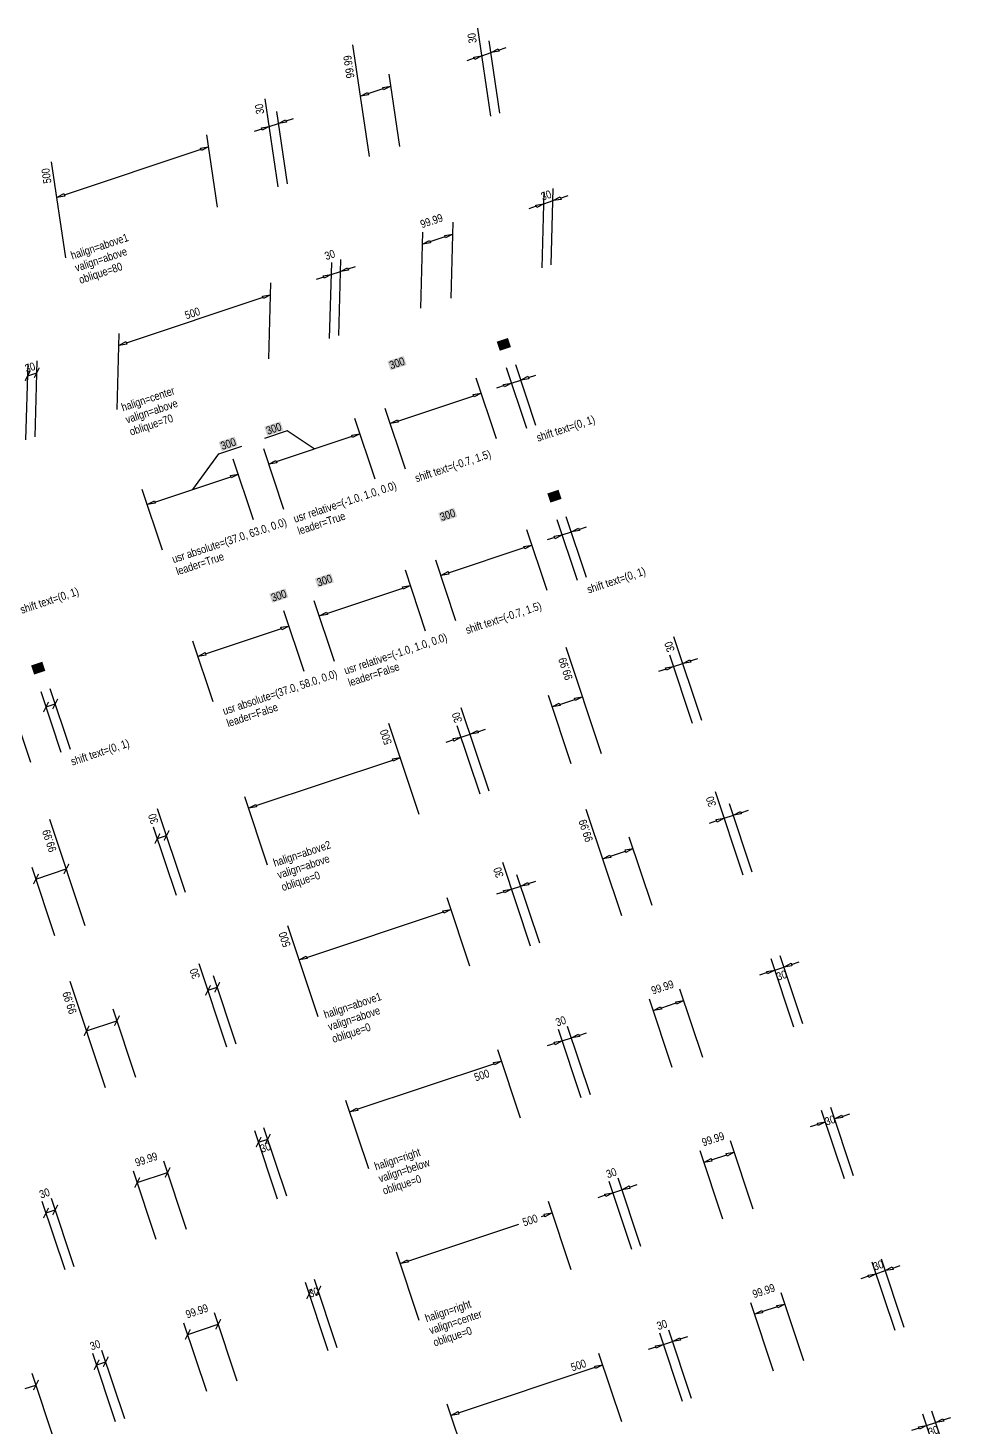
# Model space of a CAD drawing. Header units: metres. Extents: x -13 to 55.8, y 9.3 to 94.5.
# Drawn here: x 18.92 to 47.92, y 50.72 to 94.46 of the extents above; entities that cross this region are included whole.
import ezdxf

# ---------------------------------------------------------------- set-up
doc = ezdxf.new("R2010")
doc.units = ezdxf.units.M
doc.styles.add('OpenSansCondensed-Light', font='OpenSansCondensed-Light.ttf')
doc.dimstyles.new('ARCHTICK', dxfattribs={"dimtxt": 0.25, "dimasz": 0.25, "dimexe": 0.375, "dimexo": 0.125, "dimgap": 0.1, "dimtad": 1, "dimlfac": 100, "dimzin": 12, "dimdsep": 46, "dimtxsty": 'OpenSansCondensed-Light', "dimblk": 'ARCHTICK', "dimcen": 2.5, "dimazin": 3, "dimtfac": 0.5, "dimtmove": 2, "dimatfit": 3})
doc.dimstyles.new('CLOSEDBLANK', dxfattribs={"dimtxt": 0.25, "dimasz": 0.25, "dimexe": 0.375, "dimexo": 0.125, "dimgap": 0.1, "dimtad": 1, "dimlfac": 100, "dimzin": 12, "dimdsep": 46, "dimtxsty": 'OpenSansCondensed-Light', "dimblk": 'CLOSEDBLANK', "dimcen": 2.5, "dimazin": 3, "dimtfac": 0.5, "dimtmove": 2, "dimatfit": 3})

# ---------------------------------------------------------------- blocks, each defined once
blk = doc.blocks.new('_ARCHTICK')
at = {"color": 0, "linetype": 'BYBLOCK', "const_width": 0.15}
blk.add_lwpolyline([(-0.5, -0.5), (0.5, 0.5)], dxfattribs=at)
blk = doc.blocks.new('*D116')
for p, q in [((19.142, 81.687), (19.207, 84.065)), ((18.858, 81.592), (18.923, 83.97)), ((18.913, 83.595), (19.197, 83.69))]:
    blk.add_line(p, q)
at = {"layer": 'Defpoints'}
for p in [(18.913, 83.595), (18.854, 81.467), (19.139, 81.562)]:
    blk.add_point(p, dxfattribs=at)
at = {"xscale": 0.25, "yscale": 0.25}
for p, rotation in [((18.913, 83.595), 18.43494882292201), ((19.197, 83.69), -161.565051177078)]:
    blk.add_blockref('_ARCHTICK', p, dxfattribs=dict(at, rotation=rotation))
at = {"insert": (18.984, 83.856), "char_height": 0.25, "attachment_point": 5, "rotation": 18.4349, "style": 'OpenSansCondensed-Light'}
blk.add_mtext('30', dxfattribs=at)
blk = doc.blocks.new('_CLOSEDBLANK')
at = {"color": 0, "linetype": 'BYBLOCK'}
blk.add_lwpolyline([(-1, 0.16), (0, 0), (-1, -0.16)], close=True, dxfattribs=at)
blk = doc.blocks.new('*D144')
for p, q in [((47.876, 49.109), (47.165, 51.244)), ((47.592, 49.015), (46.88, 51.149)), ((46.999, 50.793), (47.283, 50.888)), ((47.52, 50.967), (47.758, 51.046)), ((46.761, 50.714), (46.524, 50.635))]:
    blk.add_line(p, q)
at = {"layer": 'Defpoints'}
for p in [(46.999, 50.793), (47.631, 48.896), (47.916, 48.991)]:
    blk.add_point(p, dxfattribs=at)
at = {"xscale": 0.25, "yscale": 0.25}
for p, rotation in [((46.999, 50.793), 18.43494882292201), ((47.283, 50.888), -161.565051177078)]:
    blk.add_blockref('_CLOSEDBLANK', p, dxfattribs=dict(at, rotation=rotation))
at = {"insert": (47.212, 50.627), "char_height": 0.25, "attachment_point": 5, "rotation": 18.4349, "style": 'OpenSansCondensed-Light'}
blk.add_mtext('30', dxfattribs=at)
blk = doc.blocks.new('*D145')
for p, q in [((37.472, 50.912), (36.761, 53.047)), ((32.373, 51.189), (36.642, 52.612)), ((32.729, 49.331), (32.017, 51.465))]:
    blk.add_line(p, q)
at = {"layer": 'Defpoints'}
for p in [(32.136, 51.11), (37.512, 50.793), (32.768, 49.212)]:
    blk.add_point(p, dxfattribs=at)
at = {"xscale": 0.25, "yscale": 0.25}
for p, rotation in [((36.879, 52.691), 18.43494882292201), ((32.136, 51.11), -161.565051177078)]:
    blk.add_blockref('_CLOSEDBLANK', p, dxfattribs=dict(at, rotation=rotation))
at = {"insert": (36.12, 52.675), "char_height": 0.25, "attachment_point": 5, "rotation": 18.4349, "style": 'OpenSansCondensed-Light'}
blk.add_mtext('500', dxfattribs=at)
blk = doc.blocks.new('*D146')
for p, q in [((39.37, 51.544), (38.658, 53.679)), ((38.777, 53.323), (39.061, 53.418)), ((39.654, 51.639), (38.943, 53.774)), ((39.299, 53.497), (39.536, 53.576)), ((38.54, 53.244), (38.302, 53.165))]:
    blk.add_line(p, q)
at = {"layer": 'Defpoints'}
for p in [(38.777, 53.323), (39.409, 51.426), (39.694, 51.521)]:
    blk.add_point(p, dxfattribs=at)
at = {"xscale": 0.25, "yscale": 0.25}
for p, rotation in [((39.061, 53.418), -161.565051177078), ((38.777, 53.323), 18.43494882292201)]:
    blk.add_blockref('_CLOSEDBLANK', p, dxfattribs=dict(at, rotation=rotation))
at = {"insert": (38.729, 53.94), "char_height": 0.25, "attachment_point": 5, "rotation": 18.4349, "style": 'OpenSansCondensed-Light'}
blk.add_mtext('30', dxfattribs=at)
blk = doc.blocks.new('*D147')
for p, q in [((43.164, 52.809), (42.453, 54.944)), ((42.216, 52.493), (41.504, 54.628)), ((41.86, 54.351), (42.334, 54.509))]:
    blk.add_line(p, q)
at = {"layer": 'Defpoints'}
for p in [(41.623, 54.272), (43.204, 52.691), (42.255, 52.375)]:
    blk.add_point(p, dxfattribs=at)
at = {"xscale": 0.25, "yscale": 0.25}
for p, rotation in [((41.623, 54.272), -161.565051177078), ((42.571, 54.588), 18.43494882292201)]:
    blk.add_blockref('_CLOSEDBLANK', p, dxfattribs=dict(at, rotation=rotation))
at = {"insert": (41.907, 54.999), "char_height": 0.25, "attachment_point": 5, "rotation": 18.4349, "style": 'OpenSansCondensed-Light'}
blk.add_mtext('99.99', dxfattribs=at)
blk = doc.blocks.new('*D148')
for p, q in [((46.01, 53.758), (45.299, 55.893)), ((45.418, 55.537), (45.702, 55.632)), ((46.295, 53.853), (45.584, 55.987)), ((45.939, 55.711), (46.176, 55.79)), ((45.18, 55.458), (44.943, 55.379))]:
    blk.add_line(p, q)
at = {"layer": 'Defpoints'}
for p in [(45.418, 55.537), (46.05, 53.639), (46.335, 53.734)]:
    blk.add_point(p, dxfattribs=at)
at = {"xscale": 0.25, "yscale": 0.25}
for p, rotation in [((45.418, 55.537), 18.43494882292201), ((45.702, 55.632), -161.565051177078)]:
    blk.add_blockref('_CLOSEDBLANK', p, dxfattribs=dict(at, rotation=rotation))
at = {"insert": (45.489, 55.798), "char_height": 0.25, "attachment_point": 5, "rotation": 18.4349, "style": 'OpenSansCondensed-Light'}
blk.add_mtext('30', dxfattribs=at)
blk = doc.blocks.new('*D149')
for p, q in [((35.891, 55.655), (35.18, 57.79)), ((34.966, 57.323), (35.061, 57.355)), ((30.792, 55.932), (34.255, 57.086)), ((31.148, 54.074), (30.436, 56.209))]:
    blk.add_line(p, q)
at = {"layer": 'Defpoints'}
for p in [(30.555, 55.853), (35.931, 55.537), (31.187, 53.956)]:
    blk.add_point(p, dxfattribs=at)
at = {"xscale": 0.25, "yscale": 0.25}
for p, rotation in [((35.298, 57.434), 18.43494882292201), ((30.555, 55.853), -161.565051177078)]:
    blk.add_blockref('_CLOSEDBLANK', p, dxfattribs=dict(at, rotation=rotation))
at = {"insert": (34.61, 57.205), "char_height": 0.25, "attachment_point": 5, "rotation": 18.4349, "style": 'OpenSansCondensed-Light'}
blk.add_mtext('500', dxfattribs=at)
blk = doc.blocks.new('*D150')
for p, q in [((37.789, 56.288), (37.077, 58.422)), ((38.073, 56.383), (37.362, 58.517)), ((37.717, 58.241), (37.955, 58.32)), ((36.958, 57.988), (36.721, 57.909)), ((37.196, 58.067), (37.48, 58.161))]:
    blk.add_line(p, q)
at = {"layer": 'Defpoints'}
for p in [(37.196, 58.067), (37.828, 56.169), (38.113, 56.264)]:
    blk.add_point(p, dxfattribs=at)
at = {"xscale": 0.25, "yscale": 0.25}
for p, rotation in [((37.48, 58.161), -161.565051177078), ((37.196, 58.067), 18.43494882292201)]:
    blk.add_blockref('_CLOSEDBLANK', p, dxfattribs=dict(at, rotation=rotation))
at = {"insert": (37.148, 58.683), "char_height": 0.25, "attachment_point": 5, "rotation": 18.4349, "style": 'OpenSansCondensed-Light'}
blk.add_mtext('30', dxfattribs=at)
blk = doc.blocks.new('*D151')
for p, q in [((41.583, 57.553), (40.872, 59.687)), ((40.635, 57.237), (39.923, 59.371)), ((40.279, 59.094), (40.753, 59.252))]:
    blk.add_line(p, q)
at = {"layer": 'Defpoints'}
for p in [(40.042, 59.015), (41.623, 57.434), (40.674, 57.118)]:
    blk.add_point(p, dxfattribs=at)
at = {"xscale": 0.25, "yscale": 0.25}
for p, rotation in [((40.042, 59.015), -161.565051177078), ((40.99, 59.331), 18.43494882292201)]:
    blk.add_blockref('_CLOSEDBLANK', p, dxfattribs=dict(at, rotation=rotation))
at = {"insert": (40.326, 59.743), "char_height": 0.25, "attachment_point": 5, "rotation": 18.4349, "style": 'OpenSansCondensed-Light'}
blk.add_mtext('99.99', dxfattribs=at)
blk = doc.blocks.new('*D152')
for p, q in [((44.429, 58.501), (43.718, 60.636)), ((44.714, 58.596), (44.002, 60.731)), ((44.358, 60.454), (44.595, 60.533)), ((43.599, 60.201), (43.362, 60.122))]:
    blk.add_line(p, q)
at = {"layer": 'Defpoints'}
for p in [(43.836, 60.28), (44.469, 58.383), (44.753, 58.478)]:
    blk.add_point(p, dxfattribs=at)
at = {"xscale": 0.25, "yscale": 0.25}
for p, rotation in [((44.121, 60.375), -161.565051177078), ((43.836, 60.28), 18.43494882292201)]:
    blk.add_blockref('_CLOSEDBLANK', p, dxfattribs=dict(at, rotation=rotation))
at = {"insert": (43.979, 60.328), "char_height": 0.25, "attachment_point": 5, "rotation": 18.4349, "style": 'OpenSansCondensed-Light'}
blk.add_mtext('30', dxfattribs=at)
blk = doc.blocks.new('*D153')
for p, q in [((34.31, 60.399), (33.598, 62.533)), ((29.211, 60.675), (33.48, 62.099)), ((29.567, 58.818), (28.855, 60.952))]:
    blk.add_line(p, q)
at = {"layer": 'Defpoints'}
for p in [(28.974, 60.596), (34.35, 60.28), (29.606, 58.699)]:
    blk.add_point(p, dxfattribs=at)
at = {"xscale": 0.25, "yscale": 0.25}
for p, rotation in [((33.717, 62.178), 18.43494882292201), ((28.974, 60.596), -161.565051177078)]:
    blk.add_blockref('_CLOSEDBLANK', p, dxfattribs=dict(at, rotation=rotation))
at = {"insert": (33.1, 61.735), "char_height": 0.25, "attachment_point": 5, "rotation": 18.4349, "style": 'OpenSansCondensed-Light'}
blk.add_mtext('500', dxfattribs=at)
blk = doc.blocks.new('*D154')
for p, q in [((36.207, 61.031), (35.496, 63.166)), ((36.492, 61.126), (35.78, 63.261)), ((36.136, 62.984), (36.373, 63.063)), ((35.377, 62.731), (35.14, 62.652)), ((35.614, 62.81), (35.899, 62.905))]:
    blk.add_line(p, q)
at = {"layer": 'Defpoints'}
for p in [(35.614, 62.81), (36.247, 60.913), (36.532, 61.008)]:
    blk.add_point(p, dxfattribs=at)
at = {"xscale": 0.25, "yscale": 0.25}
for p, rotation in [((35.899, 62.905), -161.565051177078), ((35.614, 62.81), 18.43494882292201)]:
    blk.add_blockref('_CLOSEDBLANK', p, dxfattribs=dict(at, rotation=rotation))
at = {"insert": (35.567, 63.427), "char_height": 0.25, "attachment_point": 5, "rotation": 18.4349, "style": 'OpenSansCondensed-Light'}
blk.add_mtext('30', dxfattribs=at)
blk = doc.blocks.new('*D155')
for p, q in [((40.002, 62.296), (39.291, 64.431)), ((39.053, 61.98), (38.342, 64.114)), ((38.698, 63.838), (39.172, 63.996))]:
    blk.add_line(p, q)
at = {"layer": 'Defpoints'}
for p in [(38.46, 63.759), (40.042, 62.178), (39.093, 61.861)]:
    blk.add_point(p, dxfattribs=at)
at = {"xscale": 0.25, "yscale": 0.25}
for p, rotation in [((38.46, 63.759), -161.565051177078), ((39.409, 64.075), 18.43494882292201)]:
    blk.add_blockref('_CLOSEDBLANK', p, dxfattribs=dict(at, rotation=rotation))
at = {"insert": (38.745, 64.486), "char_height": 0.25, "attachment_point": 5, "rotation": 18.4349, "style": 'OpenSansCondensed-Light'}
blk.add_mtext('99.99', dxfattribs=at)
blk = doc.blocks.new('*D156')
for p, q in [((42.848, 63.245), (42.137, 65.379)), ((43.133, 63.34), (42.421, 65.474)), ((42.777, 65.198), (43.014, 65.277)), ((42.018, 64.945), (41.781, 64.866)), ((42.255, 65.024), (42.54, 65.118))]:
    blk.add_line(p, q)
at = {"layer": 'Defpoints'}
for p in [(42.255, 65.024), (42.888, 63.126), (43.172, 63.221)]:
    blk.add_point(p, dxfattribs=at)
at = {"xscale": 0.25, "yscale": 0.25}
for p, rotation in [((42.54, 65.118), -161.565051177078), ((42.255, 65.024), 18.43494882292201)]:
    blk.add_blockref('_CLOSEDBLANK', p, dxfattribs=dict(at, rotation=rotation))
at = {"insert": (42.469, 64.858), "char_height": 0.25, "attachment_point": 5, "rotation": 18.4349, "style": 'OpenSansCondensed-Light'}
blk.add_mtext('30', dxfattribs=at)
blk = doc.blocks.new('*D157')
for p, q in [((32.729, 65.142), (32.017, 67.277)), ((27.63, 65.419), (31.899, 66.842)), ((27.985, 63.561), (27.037, 66.407))]:
    blk.add_line(p, q)
at = {"layer": 'Defpoints'}
for p in [(27.393, 65.34), (32.768, 65.024), (28.025, 63.442)]:
    blk.add_point(p, dxfattribs=at)
at = {"xscale": 0.25, "yscale": 0.25}
for p, rotation in [((32.136, 66.921), 18.43494882292201), ((27.393, 65.34), -161.565051177078)]:
    blk.add_blockref('_CLOSEDBLANK', p, dxfattribs=dict(at, rotation=rotation))
at = {"insert": (26.942, 65.98), "char_height": 0.25, "attachment_point": 5, "rotation": 108.4349, "style": 'OpenSansCondensed-Light'}
blk.add_mtext('500', dxfattribs=at)
blk = doc.blocks.new('*D158')
for p, q in [((34.626, 65.775), (33.757, 68.384)), ((34.911, 65.87), (34.199, 68.004)), ((34.555, 67.727), (34.792, 67.806)), ((33.796, 67.474), (33.559, 67.395)), ((34.033, 67.553), (34.318, 67.648))]:
    blk.add_line(p, q)
at = {"layer": 'Defpoints'}
for p in [(34.033, 67.553), (34.666, 65.656), (34.95, 65.751)]:
    blk.add_point(p, dxfattribs=at)
at = {"xscale": 0.25, "yscale": 0.25}
for p, rotation in [((34.033, 67.553), 18.43494882292201), ((34.318, 67.648), -161.565051177078)]:
    blk.add_blockref('_CLOSEDBLANK', p, dxfattribs=dict(at, rotation=rotation))
at = {"insert": (33.622, 68.075), "char_height": 0.25, "attachment_point": 5, "rotation": 108.4349, "style": 'OpenSansCondensed-Light'}
blk.add_mtext('30', dxfattribs=at)
blk = doc.blocks.new('*D159')
for p, q in [((37.472, 66.723), (36.365, 70.044)), ((38.421, 67.04), (37.709, 69.174)), ((37.117, 68.581), (37.591, 68.739))]:
    blk.add_line(p, q)
at = {"layer": 'Defpoints'}
for p in [(36.879, 68.502), (37.512, 66.605), (38.46, 66.921)]:
    blk.add_point(p, dxfattribs=at)
at = {"xscale": 0.25, "yscale": 0.25}
for p, rotation in [((37.828, 68.818), 18.43494882292201), ((36.879, 68.502), -161.565051177078)]:
    blk.add_blockref('_CLOSEDBLANK', p, dxfattribs=dict(at, rotation=rotation))
at = {"insert": (36.35, 69.38), "char_height": 0.25, "attachment_point": 5, "rotation": 108.4349, "style": 'OpenSansCondensed-Light'}
blk.add_mtext('99.99', dxfattribs=at)
blk = doc.blocks.new('*D160')
for p, q in [((41.267, 67.988), (40.397, 70.597)), ((41.552, 68.083), (40.84, 70.218)), ((41.196, 69.941), (41.433, 70.02)), ((40.437, 69.688), (40.2, 69.609)), ((40.674, 69.767), (40.959, 69.862))]:
    blk.add_line(p, q)
at = {"layer": 'Defpoints'}
for p in [(40.674, 69.767), (41.307, 67.87), (41.591, 67.965)]:
    blk.add_point(p, dxfattribs=at)
at = {"xscale": 0.25, "yscale": 0.25}
for p, rotation in [((40.674, 69.767), 18.43494882292201), ((40.959, 69.862), -161.565051177078)]:
    blk.add_blockref('_CLOSEDBLANK', p, dxfattribs=dict(at, rotation=rotation))
at = {"insert": (40.263, 70.289), "char_height": 0.25, "attachment_point": 5, "rotation": 108.4349, "style": 'OpenSansCondensed-Light'}
blk.add_mtext('30', dxfattribs=at)
blk = doc.blocks.new('*D161')
for p, q in [((31.148, 69.886), (30.199, 72.732)), ((26.049, 70.162), (30.318, 71.585)), ((26.404, 68.304), (25.693, 70.439))]:
    blk.add_line(p, q)
at = {"layer": 'Defpoints'}
for p in [(25.811, 70.083), (31.187, 69.767), (26.444, 68.186)]:
    blk.add_point(p, dxfattribs=at)
at = {"xscale": 0.25, "yscale": 0.25}
for p, rotation in [((30.555, 71.664), 18.43494882292201), ((25.811, 70.083), -161.565051177078)]:
    blk.add_blockref('_CLOSEDBLANK', p, dxfattribs=dict(at, rotation=rotation))
at = {"insert": (30.104, 72.305), "char_height": 0.25, "attachment_point": 5, "rotation": 108.4349, "style": 'OpenSansCondensed-Light'}
blk.add_mtext('500', dxfattribs=at)
blk = doc.blocks.new('*D162')
for p, q in [((33.33, 70.613), (32.46, 73.222)), ((33.045, 70.518), (32.334, 72.653)), ((32.215, 72.218), (31.978, 72.139)), ((32.452, 72.297), (32.737, 72.392)), ((32.974, 72.471), (33.211, 72.55))]:
    blk.add_line(p, q)
at = {"layer": 'Defpoints'}
for p in [(32.452, 72.297), (33.369, 70.494), (33.085, 70.4)]:
    blk.add_point(p, dxfattribs=at)
at = {"xscale": 0.25, "yscale": 0.25}
for p, rotation in [((32.452, 72.297), 18.43494882292201), ((32.737, 72.392), -161.565051177078)]:
    blk.add_blockref('_CLOSEDBLANK', p, dxfattribs=dict(at, rotation=rotation))
at = {"insert": (32.326, 72.914), "char_height": 0.25, "attachment_point": 5, "rotation": 108.4349, "style": 'OpenSansCondensed-Light'}
blk.add_mtext('30', dxfattribs=at)
blk = doc.blocks.new('*D163')
for p, q in [((36.84, 71.783), (35.733, 75.103)), ((35.891, 71.467), (35.18, 73.601)), ((35.535, 73.325), (36.01, 73.483))]:
    blk.add_line(p, q)
at = {"layer": 'Defpoints'}
for p in [(35.298, 73.246), (35.931, 71.348), (36.879, 71.664)]:
    blk.add_point(p, dxfattribs=at)
at = {"xscale": 0.25, "yscale": 0.25}
for p, rotation in [((36.247, 73.562), 18.43494882292201), ((35.298, 73.246), -161.565051177078)]:
    blk.add_blockref('_CLOSEDBLANK', p, dxfattribs=dict(at, rotation=rotation))
at = {"insert": (35.717, 74.439), "char_height": 0.25, "attachment_point": 5, "rotation": 108.4349, "style": 'OpenSansCondensed-Light'}
blk.add_mtext('99.99', dxfattribs=at)
blk = doc.blocks.new('*D164')
for p, q in [((39.97, 72.827), (39.101, 75.435)), ((39.686, 72.732), (38.974, 74.866)), ((38.856, 74.431), (38.619, 74.352)), ((39.093, 74.51), (39.378, 74.605)), ((39.615, 74.684), (39.852, 74.763))]:
    blk.add_line(p, q)
at = {"layer": 'Defpoints'}
for p in [(39.093, 74.51), (40.01, 72.708), (39.725, 72.613)]:
    blk.add_point(p, dxfattribs=at)
at = {"xscale": 0.25, "yscale": 0.25}
for p, rotation in [((39.093, 74.51), 18.43494882292201), ((39.378, 74.605), -161.565051177078)]:
    blk.add_blockref('_CLOSEDBLANK', p, dxfattribs=dict(at, rotation=rotation))
at = {"insert": (38.966, 75.127), "char_height": 0.25, "attachment_point": 5, "rotation": 108.4349, "style": 'OpenSansCondensed-Light'}
blk.add_mtext('30', dxfattribs=at)
blk = doc.blocks.new('*D165')
for p, q in [((27.551, 74.352), (26.918, 76.25)), ((24.467, 74.906), (26.839, 75.696)), ((24.705, 73.404), (24.072, 75.301))]:
    blk.add_line(p, q)
at = {"layer": 'Defpoints'}
for p in [(24.23, 74.827), (27.709, 73.878), (24.863, 72.929)]:
    blk.add_point(p, dxfattribs=at)
at = {"xscale": 0.25, "yscale": 0.25}
for p, rotation in [((27.076, 75.775), 18.43494882292201), ((24.23, 74.827), -161.565051177078)]:
    blk.add_blockref('_CLOSEDBLANK', p, dxfattribs=dict(at, rotation=rotation))
at = {"insert": (26.76, 76.724), "char_height": 0.25, "attachment_point": 5, "rotation": 18.4349, "style": 'OpenSansCondensed-Light', "bg_fill": 1, "box_fill_scale": 1.1, "bg_fill_color": 4}
blk.add_mtext('300', dxfattribs=at)
blk = doc.blocks.new('*D166')
for p, q in [((31.345, 75.617), (30.713, 77.515)), ((28.499, 74.669), (27.867, 76.566)), ((28.262, 76.171), (30.634, 76.961))]:
    blk.add_line(p, q)
at = {"layer": 'Defpoints'}
for p in [(28.025, 76.092), (31.503, 75.143), (28.657, 74.194)]:
    blk.add_point(p, dxfattribs=at)
at = {"xscale": 0.25, "yscale": 0.25}
for p, rotation in [((30.871, 77.04), 18.43494882292201), ((28.025, 76.092), -161.565051177078)]:
    blk.add_blockref('_CLOSEDBLANK', p, dxfattribs=dict(at, rotation=rotation))
at = {"insert": (28.183, 77.198), "char_height": 0.25, "attachment_point": 5, "rotation": 18.4349, "style": 'OpenSansCondensed-Light', "bg_fill": 1, "box_fill_scale": 1.1, "bg_fill_color": 4}
blk.add_mtext('300', dxfattribs=at)
blk = doc.blocks.new('*D167')
for p, q in [((35.14, 76.882), (34.508, 78.78)), ((32.057, 77.436), (34.429, 78.226)), ((32.294, 75.933), (31.662, 77.831))]:
    blk.add_line(p, q)
at = {"layer": 'Defpoints'}
for p in [(31.82, 77.357), (35.298, 76.408), (32.452, 75.459)]:
    blk.add_point(p, dxfattribs=at)
at = {"xscale": 0.25, "yscale": 0.25}
for p, rotation in [((34.666, 78.305), 18.43494882292201), ((31.82, 77.357), -161.565051177078)]:
    blk.add_blockref('_CLOSEDBLANK', p, dxfattribs=dict(at, rotation=rotation))
at = {"insert": (32.033, 79.246), "char_height": 0.25, "attachment_point": 5, "rotation": 18.4349, "style": 'OpenSansCondensed-Light', "bg_fill": 1, "box_fill_scale": 1.1, "bg_fill_color": 4}
blk.add_mtext('300', dxfattribs=at)
blk = doc.blocks.new('*D168')
for p, q in [((36.373, 77.293), (35.741, 79.191)), ((36.089, 77.198), (35.456, 79.096)), ((36.136, 78.795), (36.373, 78.874)), ((35.377, 78.542), (35.14, 78.463)), ((35.614, 78.621), (35.899, 78.716))]:
    blk.add_line(p, q)
at = {"layer": 'Defpoints'}
for p in [(35.614, 78.621), (36.247, 76.724), (36.532, 76.819)]:
    blk.add_point(p, dxfattribs=at)
at = {"xscale": 0.25, "yscale": 0.25}
for p, rotation in [((35.899, 78.716), -161.565051177078), ((35.614, 78.621), 18.43494882292201)]:
    blk.add_blockref('_CLOSEDBLANK', p, dxfattribs=dict(at, rotation=rotation))
at = {"insert": (35.369, 79.831), "char_height": 0.25, "attachment_point": 5, "rotation": 18.4349, "style": 'OpenSansCondensed-Light', "bg_fill": 1, "box_fill_scale": 1.1, "bg_fill_color": 4}
blk.add_mtext('30', dxfattribs=at)
blk = doc.blocks.new('*D169')
for p, q in [((24.886, 81.159), (25.598, 81.396)), ((24.072, 80.044), (24.886, 81.159)), ((25.97, 79.096), (25.337, 80.993)), ((22.886, 79.649), (25.258, 80.44)), ((23.123, 78.147), (22.491, 80.044))]:
    blk.add_line(p, q)
at = {"layer": 'Defpoints'}
for p in [(22.649, 79.57), (26.128, 78.621), (23.282, 77.673)]:
    blk.add_point(p, dxfattribs=at)
at = {"xscale": 0.25, "yscale": 0.25}
for p, rotation in [((25.495, 80.519), 18.43494882292201), ((22.649, 79.57), -161.565051177078)]:
    blk.add_blockref('_CLOSEDBLANK', p, dxfattribs=dict(at, rotation=rotation))
at = {"insert": (25.179, 81.467), "char_height": 0.25, "attachment_point": 5, "rotation": 18.4349, "style": 'OpenSansCondensed-Light', "bg_fill": 1, "box_fill_scale": 1.1, "bg_fill_color": 4}
blk.add_mtext('300', dxfattribs=at)
blk = doc.blocks.new('*D170')
for p, q in [((29.764, 80.361), (29.132, 82.258)), ((27.021, 81.871), (26.309, 81.633)), ((27.867, 81.309), (27.021, 81.871)), ((26.681, 80.914), (29.053, 81.705)), ((26.918, 79.412), (26.286, 81.309))]:
    blk.add_line(p, q)
at = {"layer": 'Defpoints'}
for p in [(26.444, 80.835), (29.922, 79.886), (27.076, 78.938)]:
    blk.add_point(p, dxfattribs=at)
at = {"xscale": 0.25, "yscale": 0.25}
for p, rotation in [((29.29, 81.784), 18.43494882292201), ((26.444, 80.835), -161.565051177078)]:
    blk.add_blockref('_CLOSEDBLANK', p, dxfattribs=dict(at, rotation=rotation))
at = {"insert": (26.602, 81.942), "char_height": 0.25, "attachment_point": 5, "rotation": 18.4349, "style": 'OpenSansCondensed-Light', "bg_fill": 1, "box_fill_scale": 1.1, "bg_fill_color": 4}
blk.add_mtext('300', dxfattribs=at)
blk = doc.blocks.new('*D171')
for p, q in [((33.559, 81.626), (32.927, 83.523)), ((30.476, 82.179), (32.847, 82.97)), ((30.713, 80.677), (30.08, 82.574))]:
    blk.add_line(p, q)
at = {"layer": 'Defpoints'}
for p in [(30.239, 82.1), (33.717, 81.151), (30.871, 80.203)]:
    blk.add_point(p, dxfattribs=at)
at = {"xscale": 0.25, "yscale": 0.25}
for p, rotation in [((33.085, 83.049), 18.43494882292201), ((30.239, 82.1), -161.565051177078)]:
    blk.add_blockref('_CLOSEDBLANK', p, dxfattribs=dict(at, rotation=rotation))
at = {"insert": (30.452, 83.989), "char_height": 0.25, "attachment_point": 5, "rotation": 18.4349, "style": 'OpenSansCondensed-Light', "bg_fill": 1, "box_fill_scale": 1.1, "bg_fill_color": 4}
blk.add_mtext('300', dxfattribs=at)
blk = doc.blocks.new('*D172')
for p, q in [((34.508, 81.942), (33.875, 83.839)), ((34.792, 82.037), (34.16, 83.934)), ((34.555, 83.539), (34.792, 83.618)), ((33.796, 83.286), (33.559, 83.207)), ((34.033, 83.365), (34.318, 83.46))]:
    blk.add_line(p, q)
at = {"layer": 'Defpoints'}
for p in [(34.033, 83.365), (34.666, 81.467), (34.95, 81.562)]:
    blk.add_point(p, dxfattribs=at)
at = {"xscale": 0.25, "yscale": 0.25}
for p, rotation in [((34.318, 83.46), -161.565051177078), ((34.033, 83.365), 18.43494882292201)]:
    blk.add_blockref('_CLOSEDBLANK', p, dxfattribs=dict(at, rotation=rotation))
at = {"insert": (33.788, 84.574), "char_height": 0.25, "attachment_point": 5, "rotation": 18.4349, "style": 'OpenSansCondensed-Light', "bg_fill": 1, "box_fill_scale": 1.1, "bg_fill_color": 4}
blk.add_mtext('30', dxfattribs=at)
blk = doc.blocks.new('*D173')
for p, q in [((26.447, 84.122), (26.512, 86.5)), ((21.996, 84.623), (26.265, 86.046)), ((21.704, 82.541), (21.769, 84.919))]:
    blk.add_line(p, q)
at = {"layer": 'Defpoints'}
for p in [(21.759, 84.544), (26.444, 83.997), (21.7, 82.416)]:
    blk.add_point(p, dxfattribs=at)
at = {"xscale": 0.25, "yscale": 0.25}
for p, rotation in [((26.502, 86.125), 18.43494882292201), ((21.759, 84.544), -161.565051177078)]:
    blk.add_blockref('_CLOSEDBLANK', p, dxfattribs=dict(at, rotation=rotation))
at = {"insert": (24.059, 85.548), "char_height": 0.25, "attachment_point": 5, "rotation": 18.4349, "style": 'OpenSansCondensed-Light'}
blk.add_mtext('500', dxfattribs=at)
blk = doc.blocks.new('*D174')
for p, q in [((28.345, 84.755), (28.41, 87.132)), ((28.629, 84.85), (28.694, 87.227)), ((28.162, 86.678), (27.925, 86.599)), ((28.399, 86.757), (28.684, 86.852)), ((28.921, 86.931), (29.158, 87.01))]:
    blk.add_line(p, q)
at = {"layer": 'Defpoints'}
for p in [(28.399, 86.757), (28.341, 84.63), (28.626, 84.725)]:
    blk.add_point(p, dxfattribs=at)
at = {"xscale": 0.25, "yscale": 0.25}
for p, rotation in [((28.399, 86.757), 18.43494882292201), ((28.684, 86.852), -161.565051177078)]:
    blk.add_blockref('_CLOSEDBLANK', p, dxfattribs=dict(at, rotation=rotation))
at = {"insert": (28.352, 87.374), "char_height": 0.25, "attachment_point": 5, "rotation": 18.4349, "style": 'OpenSansCondensed-Light'}
blk.add_mtext('30', dxfattribs=at)
blk = doc.blocks.new('*D175')
for p, q in [((32.139, 86.02), (32.204, 88.397)), ((31.191, 85.703), (31.256, 88.081)), ((31.483, 87.785), (31.957, 87.943))]:
    blk.add_line(p, q)
at = {"layer": 'Defpoints'}
for p in [(31.245, 87.706), (32.136, 85.895), (31.187, 85.578)]:
    blk.add_point(p, dxfattribs=at)
at = {"xscale": 0.25, "yscale": 0.25}
for p, rotation in [((32.194, 88.022), 18.43494882292201), ((31.245, 87.706), -161.565051177078)]:
    blk.add_blockref('_CLOSEDBLANK', p, dxfattribs=dict(at, rotation=rotation))
at = {"insert": (31.53, 88.433), "char_height": 0.25, "attachment_point": 5, "rotation": 18.4349, "style": 'OpenSansCondensed-Light'}
blk.add_mtext('99.99', dxfattribs=at)
blk = doc.blocks.new('*D176')
for p, q in [((34.985, 86.968), (35.05, 89.346)), ((35.27, 87.063), (35.335, 89.441)), ((34.803, 88.892), (34.566, 88.813)), ((35.04, 88.971), (35.325, 89.066)), ((35.562, 89.145), (35.799, 89.224))]:
    blk.add_line(p, q)
at = {"layer": 'Defpoints'}
for p in [(35.04, 88.971), (34.982, 86.843), (35.267, 86.938)]:
    blk.add_point(p, dxfattribs=at)
at = {"xscale": 0.25, "yscale": 0.25}
for p, rotation in [((35.04, 88.971), 18.43494882292201), ((35.325, 89.066), -161.565051177078)]:
    blk.add_blockref('_CLOSEDBLANK', p, dxfattribs=dict(at, rotation=rotation))
at = {"insert": (35.111, 89.232), "char_height": 0.25, "attachment_point": 5, "rotation": 18.4349, "style": 'OpenSansCondensed-Light'}
blk.add_mtext('30', dxfattribs=at)
blk = doc.blocks.new('*D177')
for p, q in [((24.844, 88.864), (24.51, 91.121)), ((20.059, 89.248), (24.328, 90.671)), ((20.101, 87.283), (19.656, 90.281))]:
    blk.add_line(p, q)
at = {"layer": 'Defpoints'}
for p in [(19.821, 89.168), (24.863, 88.741), (20.119, 87.16)]:
    blk.add_point(p, dxfattribs=at)
at = {"xscale": 0.25, "yscale": 0.25}
for p, rotation in [((24.565, 90.75), 18.43494882292201), ((19.821, 89.168), -161.565051177078)]:
    blk.add_blockref('_CLOSEDBLANK', p, dxfattribs=dict(at, rotation=rotation))
at = {"insert": (19.498, 89.839), "char_height": 0.25, "attachment_point": 5, "rotation": 98.4349, "style": 'OpenSansCondensed-Light'}
blk.add_mtext('500', dxfattribs=at)
blk = doc.blocks.new('*D178')
for p, q in [((26.742, 89.497), (26.334, 92.248)), ((26.462, 91.382), (26.747, 91.477)), ((27.026, 89.592), (26.692, 91.848)), ((26.984, 91.556), (27.221, 91.635)), ((26.225, 91.303), (25.988, 91.224))]:
    blk.add_line(p, q)
at = {"layer": 'Defpoints'}
for p in [(26.462, 91.382), (26.76, 89.373), (27.045, 89.468)]:
    blk.add_point(p, dxfattribs=at)
at = {"xscale": 0.25, "yscale": 0.25}
for p, rotation in [((26.747, 91.477), -161.565051177078), ((26.462, 91.382), 18.43494882292201)]:
    blk.add_blockref('_CLOSEDBLANK', p, dxfattribs=dict(at, rotation=rotation))
at = {"insert": (26.157, 91.929), "char_height": 0.25, "attachment_point": 5, "rotation": 98.4349, "style": 'OpenSansCondensed-Light'}
blk.add_mtext('30', dxfattribs=at)
blk = doc.blocks.new('*D179')
for p, q in [((29.588, 90.446), (29.07, 93.938)), ((30.536, 90.762), (30.202, 93.018)), ((29.545, 92.41), (30.02, 92.568))]:
    blk.add_line(p, q)
at = {"layer": 'Defpoints'}
for p in [(29.308, 92.331), (30.555, 90.638), (29.606, 90.322)]:
    blk.add_point(p, dxfattribs=at)
at = {"xscale": 0.25, "yscale": 0.25}
for p, rotation in [((29.308, 92.331), -161.565051177078), ((30.257, 92.647), 18.43494882292201)]:
    blk.add_blockref('_CLOSEDBLANK', p, dxfattribs=dict(at, rotation=rotation))
at = {"insert": (28.948, 93.249), "char_height": 0.25, "attachment_point": 5, "rotation": 98.4349, "style": 'OpenSansCondensed-Light'}
blk.add_mtext('99.99', dxfattribs=at)
blk = doc.blocks.new('*D180')
for p, q in [((33.383, 91.71), (32.975, 94.461)), ((33.667, 91.805), (33.333, 94.061)), ((33.103, 93.596), (33.388, 93.691)), ((33.625, 93.77), (33.862, 93.849)), ((32.866, 93.517), (32.629, 93.438))]:
    blk.add_line(p, q)
at = {"layer": 'Defpoints'}
for p in [(33.103, 93.596), (33.401, 91.587), (33.685, 91.682)]:
    blk.add_point(p, dxfattribs=at)
at = {"xscale": 0.25, "yscale": 0.25}
for p, rotation in [((33.103, 93.596), 18.43494882292201), ((33.388, 93.691), -161.565051177078)]:
    blk.add_blockref('_CLOSEDBLANK', p, dxfattribs=dict(at, rotation=rotation))
at = {"insert": (32.798, 94.143), "char_height": 0.25, "attachment_point": 5, "rotation": 98.4349, "style": 'OpenSansCondensed-Light'}
blk.add_mtext('30', dxfattribs=at)

msp = doc.modelspace()

# ---------------------------------------------------------------- texts
at = {"style": 'OpenSansCondensed-Light'}
for s, p in [('halign=above1', (20.30903, 87.22282)), ('valign=above', (20.43552, 86.84335)), ('oblique=80', (20.56201, 86.46387)), ('halign=center', (21.89016, 82.4794)), ('valign=above', (22.01666, 82.09993)), ('oblique=70', (22.14315, 81.72046)), ('shift text=(0, 1)', (34.8555, 81.53072)), ('shift text=(-0.7, 1.5)', (31.06077, 80.26581)), ('usr relative=(-1.0, 1.0, 0.0)', (27.26604, 79.0009)), ('leader=True', (27.39253, 78.62143)), ('usr absolute=(37.0, 63.0, 0.0)', (23.4713, 77.73599)), ('leader=True', (23.59779, 77.35651)), ('shift text=(0, 1)', (36.43664, 76.7873)), ('shift text=(0, 1)', (18.72789, 76.15485)), ('shift text=(-0.7, 1.5)', (32.64191, 75.52239)), ('usr relative=(-1.0, 1.0, 0.0)', (28.84717, 74.25748)), ('usr absolute=(37.0, 58.0, 0.0)', (25.05244, 72.99257)), ('leader=False', (28.97367, 73.87801)), ('leader=False', (25.17893, 72.6131)), ('shift text=(0, 1)', (20.30903, 71.41143)), ('halign=above2', (26.63358, 68.24915)), ('valign=above', (26.76007, 67.86968)), ('oblique=0', (26.88656, 67.49021)), ('halign=above1', (28.21472, 63.50574)), ('valign=above', (28.34121, 63.12626)), ('oblique=0', (28.4677, 62.74679)), ('halign=right', (29.79586, 58.76232)), ('valign=below', (29.92235, 58.38285)), ('oblique=0', (30.04884, 58.00337)), ('halign=right', (31.377, 54.01891)), ('valign=center', (31.50349, 53.63943)), ('oblique=0', (31.62998, 53.25996))]:
    msp.add_text(s, height=0.25, rotation=18.434949, dxfattribs=at).set_placement(p)

# ---------------------------------------------------------------- dimensions: what is measured, and where the dimension line sits
for base, p1, p2, dimstyle, override, picture, middle, slant in [((33.10296, 93.59565), (33.40085, 91.58676), (33.68546, 91.68163), 'CLOSEDBLANK', {"dimtad": 1, "dimjust": 3, "dimtix": 1}, '*D180', (32.79782, 94.14274), 80), ((29.30822, 92.33074), (29.60612, 90.32185), (30.55471, 90.63805), 'CLOSEDBLANK', {"dimtad": 1, "dimjust": 3, "dimdec": 2}, '*D179', (28.94808, 93.24877), 80), ((26.46217, 91.38205), (26.76007, 89.37317), (27.04468, 89.46804), 'CLOSEDBLANK', {"dimtad": 1, "dimjust": 3}, '*D178', (26.15704, 91.92914), 80), ((19.82139, 89.16846), (20.11929, 87.15957), (24.86271, 88.74071), 'CLOSEDBLANK', {"dimtad": 1, "dimjust": 3}, '*D177', (19.49792, 89.8392), 80), ((35.04012, 88.97091), (34.98199, 86.84335), (35.2666, 86.93822), 'CLOSEDBLANK', {"dimtad": 1, "dimjust": 0, "dimtix": 1}, '*D176', (35.11127, 89.2318), 70), ((31.24539, 87.706), (31.18726, 85.57844), (32.13585, 85.89463), 'CLOSEDBLANK', {"dimtad": 1, "dimjust": 0, "dimdec": 2}, '*D175', (31.52995, 88.43331), 70), ((28.39934, 86.75731), (28.34121, 84.62975), (28.62582, 84.72462), 'CLOSEDBLANK', {"dimtad": 1, "dimjust": 0}, '*D174', (28.35191, 87.37396), 70), ((21.75856, 84.54372), (21.70043, 82.41616), (26.44384, 83.9973), 'CLOSEDBLANK', {"dimtad": 1, "dimjust": 0}, '*D173', (24.05911, 85.54774), 70), ((18.91251, 83.59504), (18.85438, 81.46748), (19.13898, 81.56234), 'ARCHTICK', {"dimtad": 1, "dimjust": 0, "dimtix": 1}, '*D116', (18.98366, 83.85592), 70)]:
    dim = msp.add_linear_dim(base=base, p1=p1, p2=p2, angle=18.434949, dimstyle=dimstyle, override=override)
    dim.commit()
    dim.dimension.update_dxf_attribs({"geometry": picture, "text_midpoint": middle, "oblique_angle": slant})
for base, p1, p2, override, picture, middle in [((34.03331, 83.36484), (34.66577, 81.46748), (34.95037, 81.56234), {"dimexe": 0.5, "dimexo": 0.5, "dimdle": 0, "dimtix": 1, "dimtmove": 2, "dimtfill": 2, "dimtfillclr": 4}, '*D172', (33.78823, 84.57441)), ((30.23858, 82.09993), (30.87103, 80.20256), (33.71708, 81.15125), {"dimexe": 0.5, "dimexo": 0.5, "dimdle": 0, "dimtmove": 2, "dimtfill": 2, "dimtfillclr": 4}, '*D171', (30.45203, 83.98939)), ((26.44384, 80.83502), (27.0763, 78.93765), (29.92235, 79.88634), {"dimexe": 0.5, "dimexo": 0.5, "dimdle": 0, "dimtmove": 1, "dimtfill": 2, "dimtfillclr": 4}, '*D170', (27.02096, 81.87067)), ((22.64911, 79.57011), (23.28157, 77.67274), (26.12762, 78.62143), {"dimexe": 0.5, "dimexo": 0.5, "dimdle": 0, "dimtmove": 1, "dimtfill": 2, "dimtfillclr": 4}, '*D169', (24.88642, 81.15915)), ((35.61445, 78.62143), (36.2469, 76.72406), (36.53151, 76.81893), {"dimexe": 0.5, "dimexo": 0.5, "dimdle": 0, "dimtix": 1, "dimtmove": 2, "dimtfill": 2, "dimtfillclr": 4}, '*D168', (35.36937, 79.831)), ((31.81972, 77.35651), (32.45217, 75.45915), (35.29822, 76.40783), {"dimexe": 0.5, "dimexo": 0.5, "dimdle": 0, "dimtmove": 2, "dimtfill": 2, "dimtfillclr": 4}, '*D167', (32.03317, 79.24598)), ((28.02498, 76.0916), (28.65744, 74.19424), (31.50349, 75.14292), {"dimexe": 0.5, "dimexo": 0.5, "dimdle": 0, "dimtmove": 2, "dimtfill": 2, "dimtfillclr": 4}, '*D166', (28.1831, 77.1984)), ((24.23025, 74.82669), (24.86271, 72.92933), (27.70875, 73.87801), {"dimexe": 0.5, "dimexo": 0.5, "dimdle": 0, "dimtmove": 2, "dimtfill": 2, "dimtfillclr": 4}, '*D165', (26.76007, 76.72406))]:
    dim = msp.add_linear_dim(base=base, p1=p1, p2=p2, angle=18.434949, dimstyle='CLOSEDBLANK', override=override)
    dim.commit()
    dim.dimension.update_dxf_attribs({"geometry": picture, "text_midpoint": middle, "dimtype": 160})
for base, p1, p2, override, picture, middle in [((39.09295, 74.51046), (39.72541, 72.6131), (40.01001, 72.70797), {"dimtad": 1, "dimjust": 4, "dimtix": 1}, '*D164', (38.96646, 75.12711)), ((35.29822, 73.24555), (35.93068, 71.34819), (36.87927, 71.66438), {"dimtad": 1, "dimjust": 4, "dimdec": 2}, '*D163', (35.71713, 74.43928)), ((32.45217, 72.29687), (33.08463, 70.3995), (33.36923, 70.49437), {"dimtad": 1, "dimjust": 4}, '*D162', (32.32568, 72.91351)), ((25.81139, 70.08328), (26.44384, 68.18591), (31.18726, 69.76705), {"dimtad": 1, "dimjust": 4}, '*D161', (30.10418, 72.30478)), ((40.67409, 69.76705), (41.30655, 67.86968), (41.59115, 67.96455), {"dimtad": 1, "dimjust": 3, "dimtix": 1}, '*D160', (40.263, 70.28882)), ((36.87936, 68.50214), (37.51182, 66.60477), (38.4604, 66.92097), {"dimtad": 1, "dimjust": 3, "dimdec": 2}, '*D159', (36.34968, 69.37967)), ((34.03331, 67.55345), (34.66577, 65.65609), (34.95037, 65.75096), {"dimtad": 1, "dimjust": 3}, '*D158', (33.62221, 68.07523)), ((27.39253, 65.33986), (28.02498, 63.44249), (32.7684, 65.02363), {"dimtad": 1, "dimjust": 3}, '*D157', (26.9419, 65.98022)), ((42.25523, 65.02363), (42.88769, 63.12626), (43.17229, 63.22113), {"dimtad": 4, "dimjust": 2, "dimtix": 1}, '*D156', (42.46869, 64.85761)), ((38.4605, 63.75872), (39.09295, 61.86135), (40.04154, 62.17755), {"dimtad": 4, "dimjust": 2, "dimdec": 2}, '*D155', (38.74506, 64.48603)), ((35.61445, 62.81004), (36.2469, 60.91267), (36.53151, 61.00754), {"dimtad": 4, "dimjust": 2}, '*D154', (35.56701, 63.42668)), ((28.97367, 60.59644), (29.60612, 58.69908), (34.34954, 60.28021), {"dimtad": 4, "dimjust": 2}, '*D153', (33.10044, 61.73486)), ((43.83637, 60.28021), (44.46883, 58.38285), (44.75343, 58.47772), {"dimtad": 0, "dimjust": 2, "dimtix": 1}, '*D152', (43.97867, 60.32765)), ((40.04164, 59.0153), (40.67409, 57.11794), (41.62268, 57.43413), {"dimtad": 0, "dimjust": 2, "dimdec": 2}, '*D151', (40.3262, 59.74261)), ((37.19559, 58.06662), (37.82804, 56.16925), (38.11265, 56.26412), {"dimtad": 0, "dimjust": 2}, '*D150', (37.14815, 58.68326)), ((30.5548, 55.85303), (31.18726, 53.95566), (35.93068, 55.5368), {"dimtad": 0, "dimjust": 2}, '*D149', (34.61043, 57.2049)), ((45.41751, 55.5368), (46.04997, 53.63943), (46.33457, 53.7343), {"dimtad": 1, "dimjust": 2, "dimtix": 1}, '*D148', (45.48866, 55.79769)), ((41.62278, 54.27189), (42.25523, 52.37452), (43.20382, 52.69072), {"dimtad": 1, "dimjust": 2, "dimdec": 2}, '*D147', (41.90733, 54.9992)), ((38.77673, 53.3232), (39.40918, 51.42584), (39.69379, 51.52071), {"dimtad": 1, "dimjust": 2}, '*D146', (38.72929, 53.93985)), ((32.13594, 51.10961), (32.7684, 49.21224), (37.51182, 50.79338), {"dimtad": 1, "dimjust": 2}, '*D145', (36.12041, 52.67494)), ((46.99865, 50.79338), (47.6311, 48.89602), (47.91571, 48.99088), {"dimtad": 4, "dimjust": 1, "dimtix": 1}, '*D144', (47.2121, 50.62736))]:
    dim = msp.add_linear_dim(base=base, p1=p1, p2=p2, angle=18.434949, dimstyle='CLOSEDBLANK', override=override)
    dim.commit()
    dim.dimension.update_dxf_attribs({"geometry": picture, "text_midpoint": middle})
for base, p1, p2, location, override in [((19.48683, 73.24555), (20.11929, 71.34819), (20.40389, 71.44305), (19.24176, 74.45512), {"dimexe": 0.5, "dimexo": 0.5, "dimdle": 0, "dimtix": 1, "dimtmove": 2, "dimtfill": 2, "dimtfillclr": 4}), ((15.6921, 71.98064), (16.32456, 70.08328), (19.17061, 71.03196), (15.90555, 73.8701), {"dimexe": 0.5, "dimexo": 0.5, "dimdle": 0, "dimtmove": 2, "dimtfill": 2, "dimtfillclr": 4})]:
    msp.add_linear_dim(base=base, p1=p1, p2=p2, angle=18.434949, location=location, dimstyle='ARCHTICK', override=override).render()
for base, p1, p2, override in [((22.96534, 69.13459), (23.59779, 67.23723), (23.8824, 67.33209), {"dimtad": 1, "dimjust": 4, "dimtix": 1}), ((19.17061, 67.86968), (19.80306, 65.97231), (20.75165, 66.28851), {"dimtad": 1, "dimjust": 4, "dimdec": 2}), ((24.54648, 64.39118), (25.17893, 62.49381), (25.46354, 62.58868), {"dimtad": 1, "dimjust": 3, "dimtix": 1}), ((20.75174, 63.12626), (21.3842, 61.2289), (22.33279, 61.54509), {"dimtad": 1, "dimjust": 3, "dimdec": 2}), ((26.12762, 59.64776), (26.76007, 57.75039), (27.04468, 57.84526), {"dimtad": 4, "dimjust": 2, "dimtix": 1}), ((22.33288, 58.38285), (22.96534, 56.48548), (23.91393, 56.80168), {"dimtad": 4, "dimjust": 2, "dimdec": 2}), ((19.48683, 57.43416), (20.11929, 55.5368), (20.40389, 55.63167), {"dimtad": 4, "dimjust": 2}), ((27.70875, 54.90434), (28.34121, 53.00698), (28.62582, 53.10184), {"dimtad": 0, "dimjust": 2, "dimtix": 1}), ((23.91402, 53.63943), (24.54648, 51.74207), (25.49507, 52.05826), {"dimtad": 0, "dimjust": 2, "dimdec": 2}), ((21.06797, 52.69075), (21.70043, 50.79338), (21.98503, 50.88825), {"dimtad": 0, "dimjust": 2}), ((14.42719, 50.47715), (15.05964, 48.57979), (19.80306, 50.16093), {"dimtad": 0, "dimjust": 2})]:
    msp.add_linear_dim(base=base, p1=p1, p2=p2, angle=18.434949, dimstyle='ARCHTICK', override=override).render()

doc.saveas('drawing.dxf')
